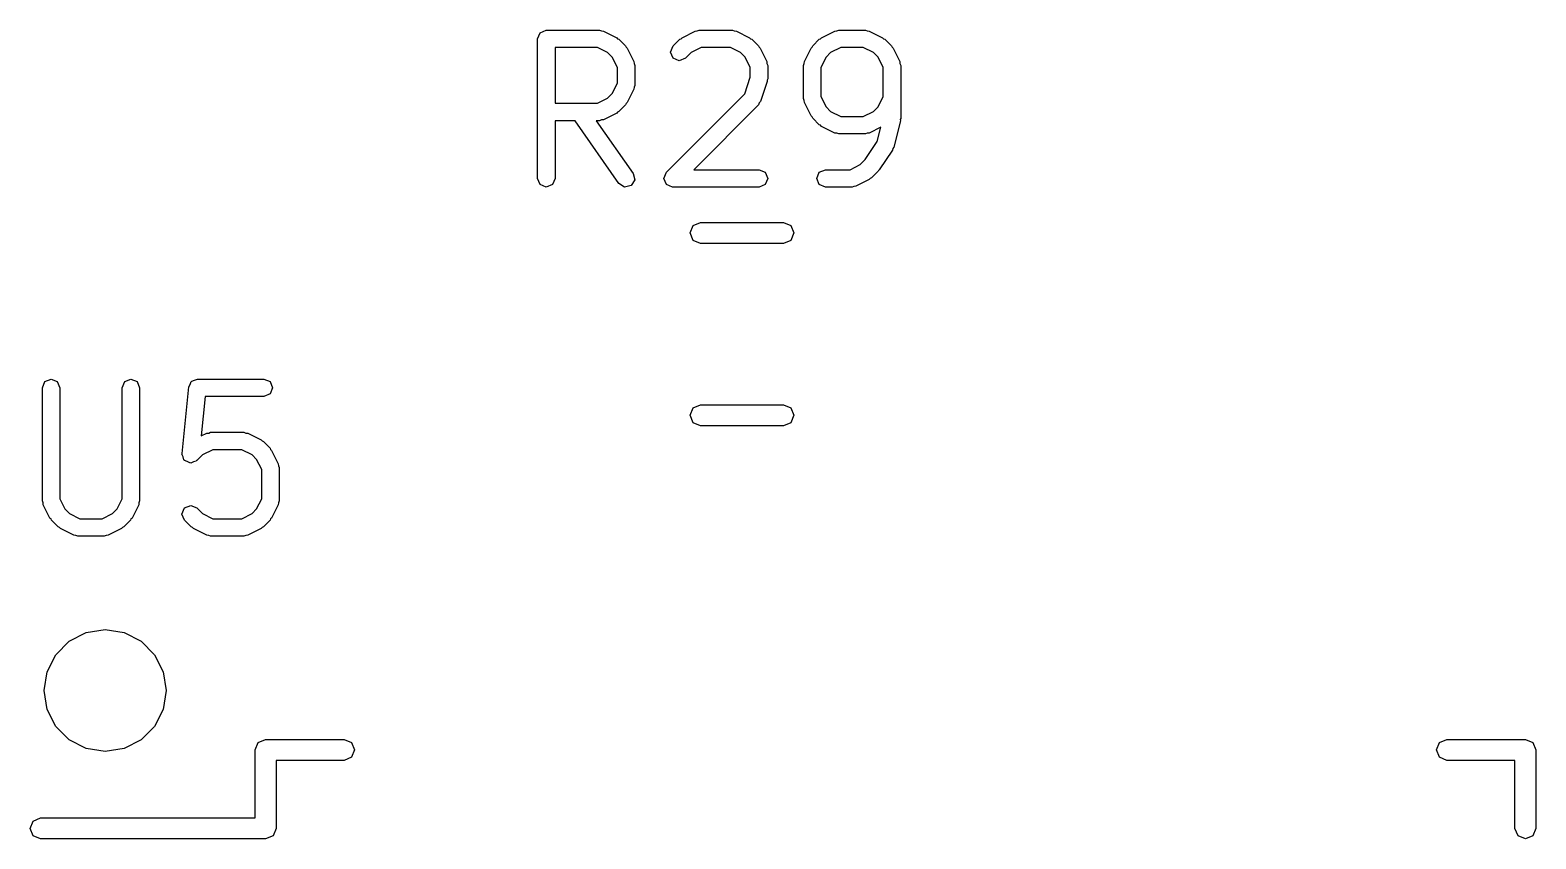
# Model space of a CAD drawing. Extents: x 122 to 172.6, y -115.2 to -66.6.
# Drawn here: x 147.17 to 155.8, y -84.5 to -79.86 of the extents above; entities that cross this region are included whole.
import ezdxf

# ---------------------------------------------------------------- set-up
doc = ezdxf.new("R2010")
doc.units = 0
doc.layers.add('BLACK', color=7, linetype='CONTINUOUS')

msp = doc.modelspace()

# ---------------------------------------------------------------- linework, layer by layer
at = {"layer": 'BLACK', "linetype": 'CONTINUOUS'}
for p, q in [((150.078571, -79.914895), (150.093216, -79.87954)), ((150.093216, -79.87954), (150.128571, -79.864895)), ((150.128571, -79.864895), (150.433333, -79.864895)), ((150.433333, -79.864895), (150.444085, -79.869348)), ((150.444085, -79.869348), (150.455694, -79.870174)), ((150.455694, -79.870174), (150.531884, -79.908269)), ((150.531884, -79.908269), (150.537275, -79.914485)), ((150.900818, -79.914485), (150.90621, -79.908269)), ((150.90621, -79.908269), (150.9824, -79.870174)), ((150.9824, -79.870174), (150.994008, -79.869348)), ((150.994008, -79.869348), (151.004761, -79.864895)), ((151.004761, -79.864895), (151.195237, -79.864895)), ((151.195237, -79.864895), (151.205989, -79.869349)), ((151.205989, -79.869349), (151.217597, -79.870174)), ((151.217597, -79.870174), (151.293789, -79.908269)), ((151.293789, -79.908269), (151.29918, -79.914485)), ((151.700818, -79.914485), (151.70621, -79.908269)), ((151.70621, -79.908269), (151.7824, -79.870174)), ((151.7824, -79.870174), (151.794008, -79.869348)), ((151.794008, -79.869348), (151.804761, -79.864895)), ((151.804761, -79.864895), (151.957142, -79.864895)), ((151.957142, -79.864895), (151.967894, -79.869349)), ((151.967894, -79.869349), (151.979502, -79.870174)), ((151.979502, -79.870174), (152.055694, -79.908269)), ((152.055694, -79.908269), (152.061085, -79.914485)), ((150.078571, -80.714895), (150.078571, -79.914895)), ((150.42153, -79.964895), (150.178571, -79.964895)), ((150.178571, -79.964895), (150.178571, -80.283942)), ((150.479905, -79.994082), (150.42153, -79.964895)), ((150.506525, -80.020703), (150.479905, -79.994082)), ((150.537275, -79.914485), (150.544878, -79.917635)), ((150.544878, -79.917635), (150.582973, -79.955729)), ((150.582973, -79.955729), (150.586122, -79.963332)), ((150.586122, -79.963332), (150.592339, -79.968724)), ((150.592339, -79.968724), (150.630435, -80.044915)), ((150.840475, -79.991084), (150.85512, -79.955729)), ((150.855119, -80.02644), (150.840475, -79.991084)), ((150.85512, -79.955729), (150.893216, -79.917634)), ((150.893216, -79.917634), (150.900818, -79.914485)), ((150.958189, -79.994082), (150.92583, -80.026441)), ((151.016564, -79.964895), (150.958189, -79.994082)), ((151.183435, -79.964895), (151.016564, -79.964895)), ((151.241811, -79.994083), (151.183435, -79.964895)), ((151.268431, -80.020704), (151.241811, -79.994083)), ((151.29918, -79.914485), (151.306783, -79.917635)), ((151.306783, -79.917635), (151.344878, -79.955729)), ((151.344878, -79.955729), (151.348027, -79.963333)), ((151.348027, -79.963333), (151.354244, -79.968725)), ((151.354244, -79.968725), (151.39234, -80.044916)), ((151.607659, -80.044915), (151.645755, -79.968724)), ((151.645755, -79.968724), (151.651971, -79.963332)), ((151.651971, -79.963332), (151.655121, -79.95573)), ((151.655121, -79.95573), (151.693215, -79.917635)), ((151.693215, -79.917635), (151.700818, -79.914485)), ((151.758189, -79.994082), (151.731568, -80.020702)), ((151.816564, -79.964895), (151.758189, -79.994082)), ((151.94534, -79.964895), (151.816564, -79.964895)), ((152.003716, -79.994083), (151.94534, -79.964895)), ((152.030336, -80.020704), (152.003716, -79.994083)), ((152.061085, -79.914485), (152.068688, -79.917635)), ((152.068688, -79.917635), (152.106783, -79.955729)), ((152.106783, -79.955729), (152.109932, -79.963333)), ((152.109932, -79.963333), (152.116149, -79.968725)), ((152.116149, -79.968725), (152.154245, -80.044916)), ((150.535714, -80.079079), (150.506525, -80.020703)), ((150.535714, -80.169757), (150.535714, -80.079079)), ((150.630435, -80.044915), (150.63126, -80.056523)), ((150.63126, -80.056523), (150.635714, -80.067276)), ((150.635714, -80.067276), (150.635714, -80.181561)), ((150.890474, -80.041085), (150.855119, -80.02644)), ((150.92583, -80.026441), (150.890474, -80.041085)), ((151.297618, -80.079078), (151.268431, -80.020704)), ((151.297618, -80.135353), (151.297618, -80.079078)), ((151.39234, -80.044916), (151.393164, -80.056525)), ((151.393164, -80.056525), (151.397618, -80.067276)), ((151.397618, -80.067276), (151.397618, -80.143466)), ((151.60238, -80.067276), (151.606833, -80.056523)), ((151.60238, -80.257752), (151.60238, -80.067276)), ((151.606833, -80.056523), (151.607659, -80.044915)), ((151.731568, -80.020702), (151.70238, -80.079079)), ((151.70238, -80.079079), (151.70238, -80.245948)), ((152.059523, -80.079078), (152.030336, -80.020704)), ((152.059523, -80.245949), (152.059523, -80.079078)), ((152.154245, -80.044916), (152.155069, -80.056525)), ((152.155069, -80.056525), (152.159523, -80.067276)), ((152.159523, -80.067276), (152.159523, -80.372038)), ((150.506525, -80.228133), (150.535714, -80.169757)), ((151.265821, -80.230743), (151.297618, -80.135353)), ((151.395052, -80.159277), (151.356957, -80.273563)), ((151.397618, -80.143466), (151.394468, -80.151068)), ((151.394468, -80.151068), (151.395052, -80.159277)), ((150.42153, -80.283942), (150.479905, -80.254754)), ((150.479905, -80.254754), (150.506525, -80.228133)), ((150.630435, -80.203922), (150.592339, -80.280113)), ((150.63126, -80.192313), (150.630435, -80.203922)), ((150.635714, -80.181561), (150.63126, -80.192313)), ((150.817025, -80.67954), (151.265821, -80.230743)), ((151.606833, -80.268504), (151.60238, -80.257752)), ((151.70238, -80.245948), (151.731568, -80.304324)), ((152.030335, -80.304323), (152.059523, -80.245949)), ((150.178571, -80.283942), (150.42153, -80.283942)), ((150.531884, -80.340568), (150.455694, -80.378663)), ((150.537275, -80.334351), (150.531884, -80.340568)), ((150.544878, -80.331202), (150.537275, -80.334351)), ((150.582973, -80.293108), (150.544878, -80.331202)), ((150.586122, -80.285504), (150.582973, -80.293108)), ((150.592339, -80.280113), (150.586122, -80.285504)), ((151.344878, -80.293107), (150.97309, -80.664895)), ((151.349331, -80.282355), (151.344878, -80.293107)), ((151.356957, -80.273563), (151.349331, -80.282355)), ((151.607659, -80.280113), (151.606833, -80.268504)), ((151.645755, -80.356303), (151.607659, -80.280113)), ((151.731568, -80.304324), (151.75819, -80.330946)), ((151.75819, -80.330946), (151.816564, -80.360133)), ((151.94534, -80.360133), (152.003714, -80.330945)), ((152.003714, -80.330945), (152.030335, -80.304323)), ((150.293014, -80.383942), (150.178571, -80.383942)), ((150.178571, -80.383942), (150.178571, -80.714895)), ((150.544752, -80.743568), (150.293014, -80.383942)), ((150.433333, -80.383942), (150.41508, -80.383942)), ((150.41508, -80.383942), (150.626675, -80.686222)), ((150.444085, -80.379488), (150.433333, -80.383942)), ((150.455694, -80.378663), (150.444085, -80.379488)), ((151.65197, -80.361693), (151.645755, -80.356303)), ((151.65512, -80.369297), (151.65197, -80.361693)), ((151.693215, -80.407393), (151.65512, -80.369297)), ((151.700818, -80.410542), (151.693215, -80.407393)), ((151.70621, -80.416759), (151.700818, -80.410542)), ((151.7824, -80.454854), (151.70621, -80.416759)), ((151.816564, -80.360133), (151.94534, -80.360133)), ((152.045534, -80.421838), (151.979502, -80.454854)), ((152.025021, -80.503888), (152.045534, -80.421838)), ((152.15803, -80.384164), (152.119935, -80.536546)), ((152.159523, -80.372038), (152.157096, -80.377894)), ((152.157096, -80.377894), (152.15803, -80.384164)), ((151.794008, -80.455679), (151.7824, -80.454854)), ((151.804761, -80.460133), (151.794008, -80.455679)), ((151.957142, -80.460133), (151.804761, -80.460133)), ((151.956379, -80.606853), (152.025021, -80.503888)), ((151.967894, -80.455678), (151.957142, -80.460133)), ((151.979502, -80.454854), (151.967894, -80.455678)), ((152.11303, -80.552154), (152.036841, -80.666439)), ((152.114727, -80.543574), (152.11303, -80.552154)), ((152.119935, -80.536546), (152.114727, -80.543574)), ((150.626675, -80.686222), (150.634953, -80.723584)), ((150.80238, -80.714895), (150.817025, -80.67954)), ((150.97309, -80.664895), (151.347618, -80.664895)), ((151.347618, -80.664895), (151.382973, -80.67954)), ((151.382973, -80.67954), (151.397618, -80.714895)), ((151.678571, -80.714895), (151.693216, -80.67954)), ((151.693216, -80.67954), (151.728571, -80.664895)), ((151.728571, -80.664895), (151.869149, -80.664895)), ((151.869149, -80.664895), (151.927525, -80.635707)), ((151.927525, -80.635707), (151.956379, -80.606853)), ((152.030593, -80.674059), (151.992497, -80.712155)), ((152.032562, -80.669304), (152.030593, -80.674059)), ((152.036841, -80.666439), (152.032562, -80.669304)), ((150.093216, -80.75025), (150.078571, -80.714895)), ((150.128571, -80.764895), (150.093216, -80.75025)), ((150.163926, -80.75025), (150.128571, -80.764895)), ((150.178571, -80.714895), (150.163926, -80.75025)), ((150.577025, -80.764133), (150.544752, -80.743568)), ((150.614387, -80.755856), (150.577025, -80.764133)), ((150.634953, -80.723584), (150.614387, -80.755856)), ((150.817025, -80.75025), (150.80238, -80.714895)), ((150.85238, -80.764895), (150.817025, -80.75025)), ((151.347618, -80.764895), (150.85238, -80.764895)), ((151.382973, -80.75025), (151.347618, -80.764895)), ((151.397618, -80.714895), (151.382973, -80.75025)), ((151.693216, -80.75025), (151.678571, -80.714895)), ((151.728571, -80.764895), (151.693216, -80.75025)), ((151.880952, -80.764895), (151.728571, -80.764895)), ((151.891704, -80.760441), (151.880952, -80.764895)), ((151.903313, -80.759616), (151.891704, -80.760441)), ((151.979503, -80.721521), (151.903313, -80.759616)), ((151.984894, -80.715304), (151.979503, -80.721521)), ((151.992497, -80.712155), (151.984894, -80.715304)), ((150.952742, -81.0275), (150.970316, -80.985074)), ((150.970316, -81.069926), (150.952742, -81.0275)), ((150.970316, -80.985074), (151.012742, -80.9675)), ((151.012742, -80.9675), (151.487258, -80.9675)), ((151.487258, -80.9675), (151.529684, -80.985074)), ((151.529684, -80.985074), (151.547258, -81.0275)), ((151.547258, -81.0275), (151.529684, -81.069926)), ((151.012742, -81.0875), (150.970316, -81.069926)), ((151.487258, -81.0875), (151.012742, -81.0875)), ((151.529684, -81.069926), (151.487258, -81.0875)), ((147.240476, -81.914895), (147.255121, -81.87954)), ((147.255121, -81.87954), (147.290476, -81.864895)), ((147.290476, -81.864895), (147.325831, -81.87954)), ((147.325831, -81.87954), (147.340476, -81.914895)), ((147.697619, -81.914895), (147.712264, -81.87954)), ((147.712264, -81.87954), (147.747619, -81.864895)), ((147.747619, -81.864895), (147.782974, -81.87954)), ((147.782974, -81.87954), (147.797619, -81.914895)), ((148.078819, -81.90992), (148.086775, -81.895087)), ((148.086775, -81.895087), (148.093216, -81.87954)), ((148.093216, -81.87954), (148.095659, -81.878528)), ((148.095659, -81.878528), (148.096909, -81.876198)), ((148.096909, -81.876198), (148.11302, -81.871336)), ((148.11302, -81.871336), (148.128571, -81.864895)), ((148.128571, -81.864895), (148.509523, -81.864895)), ((148.509523, -81.864895), (148.544878, -81.87954)), ((148.544878, -81.87954), (148.559523, -81.914895)), ((147.240476, -82.562514), (147.240476, -81.914895)), ((147.340476, -81.914895), (147.340476, -82.550711)), ((147.697619, -82.55071), (147.697619, -81.914895)), ((147.797619, -81.914895), (147.797619, -82.562514)), ((148.040723, -82.290872), (148.078819, -81.90992)), ((148.17382, -81.964895), (148.151258, -82.190506)), ((148.509523, -81.964895), (148.17382, -81.964895)), ((148.544878, -81.95025), (148.509523, -81.964895)), ((148.559523, -81.914895), (148.544878, -81.95025)), ((150.952742, -82.0725), (150.970316, -82.030074)), ((150.970316, -82.030074), (151.012742, -82.0125)), ((151.012742, -82.0125), (151.487258, -82.0125)), ((151.487258, -82.0125), (151.529684, -82.030074)), ((151.529684, -82.030074), (151.547258, -82.0725)), ((150.970316, -82.114926), (150.952742, -82.0725)), ((151.012742, -82.1325), (150.970316, -82.114926)), ((151.487258, -82.1325), (151.012742, -82.1325)), ((151.529684, -82.114926), (151.487258, -82.1325)), ((151.547258, -82.0725), (151.529684, -82.114926)), ((148.151258, -82.190506), (148.1824, -82.174936)), ((148.1824, -82.174936), (148.194008, -82.17411)), ((148.194008, -82.17411), (148.204761, -82.169657)), ((148.204761, -82.169657), (148.395237, -82.169657)), ((148.395237, -82.169657), (148.405989, -82.174111)), ((148.405989, -82.174111), (148.417597, -82.174936)), ((148.417597, -82.174936), (148.493789, -82.213031)), ((148.493789, -82.213031), (148.49918, -82.219247)), ((148.49918, -82.219247), (148.506783, -82.222397)), ((148.506783, -82.222397), (148.544878, -82.260491)), ((148.040475, -82.295846), (148.041486, -82.293403)), ((148.046914, -82.311394), (148.040475, -82.295846)), ((148.041486, -82.293403), (148.040723, -82.290872)), ((148.051777, -82.327509), (148.046914, -82.311394)), ((148.054107, -82.328758), (148.051777, -82.327509)), ((148.055119, -82.331202), (148.054107, -82.328758)), ((148.158189, -82.298844), (148.12583, -82.331203)), ((148.216564, -82.269657), (148.158189, -82.298844)), ((148.383435, -82.269657), (148.216564, -82.269657)), ((148.441811, -82.298845), (148.383435, -82.269657)), ((148.468431, -82.325466), (148.441811, -82.298845)), ((148.497618, -82.38384), (148.468431, -82.325466)), ((148.544878, -82.260491), (148.548027, -82.268095)), ((148.548027, -82.268095), (148.554244, -82.273487)), ((148.554244, -82.273487), (148.59234, -82.349678)), ((148.070669, -82.337643), (148.055119, -82.331202)), ((148.0855, -82.345599), (148.070669, -82.337643)), ((148.088031, -82.344835), (148.0855, -82.345599)), ((148.090474, -82.345847), (148.088031, -82.344835)), ((148.106022, -82.339407), (148.090474, -82.345847)), ((148.122137, -82.334545), (148.106022, -82.339407)), ((148.123386, -82.332214), (148.122137, -82.334545)), ((148.12583, -82.331203), (148.123386, -82.332214)), ((148.497618, -82.550711), (148.497618, -82.38384)), ((148.59234, -82.349678), (148.593164, -82.361287)), ((148.593164, -82.361287), (148.597618, -82.372038)), ((148.597618, -82.372038), (148.597618, -82.562514)), ((147.244929, -82.573266), (147.240476, -82.562514)), ((147.245755, -82.584875), (147.244929, -82.573266)), ((147.28385, -82.661065), (147.245755, -82.584875)), ((147.340476, -82.550711), (147.369663, -82.609085)), ((147.668431, -82.609085), (147.697619, -82.55071)), ((147.79234, -82.584876), (147.754244, -82.661065)), ((147.793165, -82.573266), (147.79234, -82.584876)), ((147.797619, -82.562514), (147.793165, -82.573266)), ((148.05512, -82.603349), (148.090475, -82.588704)), ((148.090475, -82.588704), (148.12583, -82.603349)), ((148.46843, -82.609085), (148.497618, -82.550711)), ((148.592339, -82.584875), (148.554244, -82.661065)), ((148.593164, -82.573266), (148.592339, -82.584875)), ((148.597618, -82.562514), (148.593164, -82.573266)), ((147.290065, -82.666455), (147.28385, -82.661065)), ((147.293215, -82.674059), (147.290065, -82.666455)), ((147.33131, -82.712155), (147.293215, -82.674059)), ((147.369663, -82.609085), (147.396286, -82.635708)), ((147.396286, -82.635708), (147.45466, -82.664895)), ((147.45466, -82.664895), (147.583435, -82.664895)), ((147.583435, -82.664895), (147.641808, -82.635708)), ((147.641808, -82.635708), (147.668431, -82.609085)), ((147.744879, -82.674059), (147.706784, -82.712155)), ((147.748027, -82.666456), (147.744879, -82.674059)), ((147.754244, -82.661065), (147.748027, -82.666456)), ((148.040475, -82.638704), (148.05512, -82.603349)), ((148.05512, -82.674059), (148.040475, -82.638704)), ((148.093216, -82.712155), (148.05512, -82.674059)), ((148.12583, -82.603349), (148.158188, -82.635707)), ((148.158188, -82.635707), (148.216564, -82.664895)), ((148.216564, -82.664895), (148.383435, -82.664895)), ((148.383435, -82.664895), (148.441809, -82.635707)), ((148.441809, -82.635707), (148.46843, -82.609085)), ((148.544879, -82.674059), (148.506784, -82.712155)), ((148.548027, -82.666456), (148.544879, -82.674059)), ((148.554244, -82.661065), (148.548027, -82.666456)), ((147.338914, -82.715304), (147.33131, -82.712155)), ((147.344306, -82.721521), (147.338914, -82.715304)), ((147.420497, -82.759617), (147.344306, -82.721521)), ((147.432106, -82.760441), (147.420497, -82.759617)), ((147.442857, -82.764895), (147.432106, -82.760441)), ((147.60599, -82.760441), (147.595238, -82.764895)), ((147.617599, -82.759616), (147.60599, -82.760441)), ((147.693789, -82.721521), (147.617599, -82.759616)), ((147.69918, -82.715304), (147.693789, -82.721521)), ((147.706784, -82.712155), (147.69918, -82.715304)), ((148.100818, -82.715304), (148.093216, -82.712155)), ((148.10621, -82.721521), (148.100818, -82.715304)), ((148.1824, -82.759616), (148.10621, -82.721521)), ((148.194008, -82.760441), (148.1824, -82.759616)), ((148.204761, -82.764895), (148.194008, -82.760441)), ((148.405989, -82.76044), (148.395237, -82.764895)), ((148.417597, -82.759616), (148.405989, -82.76044)), ((148.493789, -82.721521), (148.417597, -82.759616)), ((148.49918, -82.715304), (148.493789, -82.721521)), ((148.506784, -82.712155), (148.49918, -82.715304)), ((147.595238, -82.764895), (147.442857, -82.764895)), ((148.395237, -82.764895), (148.204761, -82.764895)), ((147.394275, -83.366844), (147.491844, -83.31713)), ((147.491844, -83.31713), (147.6, -83.3)), ((147.6, -83.3), (147.708156, -83.31713)), ((147.708156, -83.31713), (147.805725, -83.366844)), ((147.26713, -83.541844), (147.316844, -83.444275)), ((147.316844, -83.444275), (147.394275, -83.366844)), ((147.805725, -83.366844), (147.883156, -83.444275)), ((147.883156, -83.444275), (147.93287, -83.541844)), ((147.25, -83.65), (147.26713, -83.541844)), ((147.93287, -83.541844), (147.95, -83.65)), ((147.26713, -83.758156), (147.25, -83.65)), ((147.95, -83.65), (147.93287, -83.758156)), ((147.316844, -83.855725), (147.26713, -83.758156)), ((147.93287, -83.758156), (147.883156, -83.855725)), ((147.394275, -83.933156), (147.316844, -83.855725)), ((147.883156, -83.855725), (147.805725, -83.933156)), ((147.491844, -83.98287), (147.394275, -83.933156)), ((147.805725, -83.933156), (147.708156, -83.98287)), ((148.46, -83.99), (148.477574, -83.947574)), ((148.477574, -83.947574), (148.52, -83.93)), ((148.52, -83.93), (148.97, -83.93)), ((148.97, -83.93), (149.012426, -83.947574)), ((149.012426, -83.947574), (149.03, -83.99)), ((155.23, -83.99), (155.247574, -83.947574)), ((155.247574, -83.947574), (155.29, -83.93)), ((155.29, -83.93), (155.74, -83.93)), ((155.74, -83.93), (155.782426, -83.947574)), ((155.782426, -83.947574), (155.8, -83.99)), ((147.6, -84), (147.491844, -83.98287)), ((147.708156, -83.98287), (147.6, -84)), ((148.46, -84.38), (148.46, -83.99)), ((148.97, -84.05), (148.58, -84.05)), ((148.58, -84.05), (148.58, -84.44)), ((149.012426, -84.032426), (148.97, -84.05)), ((149.03, -83.99), (149.012426, -84.032426)), ((155.247574, -84.032426), (155.23, -83.99)), ((155.29, -84.05), (155.247574, -84.032426)), ((155.68, -84.05), (155.29, -84.05)), ((155.68, -84.44), (155.68, -84.05)), ((155.8, -83.99), (155.8, -84.44)), ((147.17, -84.44), (147.187574, -84.397574)), ((147.187574, -84.397574), (147.23, -84.38)), ((147.23, -84.38), (148.46, -84.38)), ((147.187574, -84.482426), (147.17, -84.44)), ((147.23, -84.5), (147.187574, -84.482426)), ((148.562426, -84.482426), (148.52, -84.5)), ((148.58, -84.44), (148.562426, -84.482426)), ((155.697574, -84.482426), (155.68, -84.44)), ((155.74, -84.5), (155.697574, -84.482426)), ((155.782426, -84.482426), (155.74, -84.5)), ((155.8, -84.44), (155.782426, -84.482426)), ((148.52, -84.5), (147.23, -84.5))]:
    msp.add_line(p, q, dxfattribs=at)

doc.saveas('drawing.dxf')
